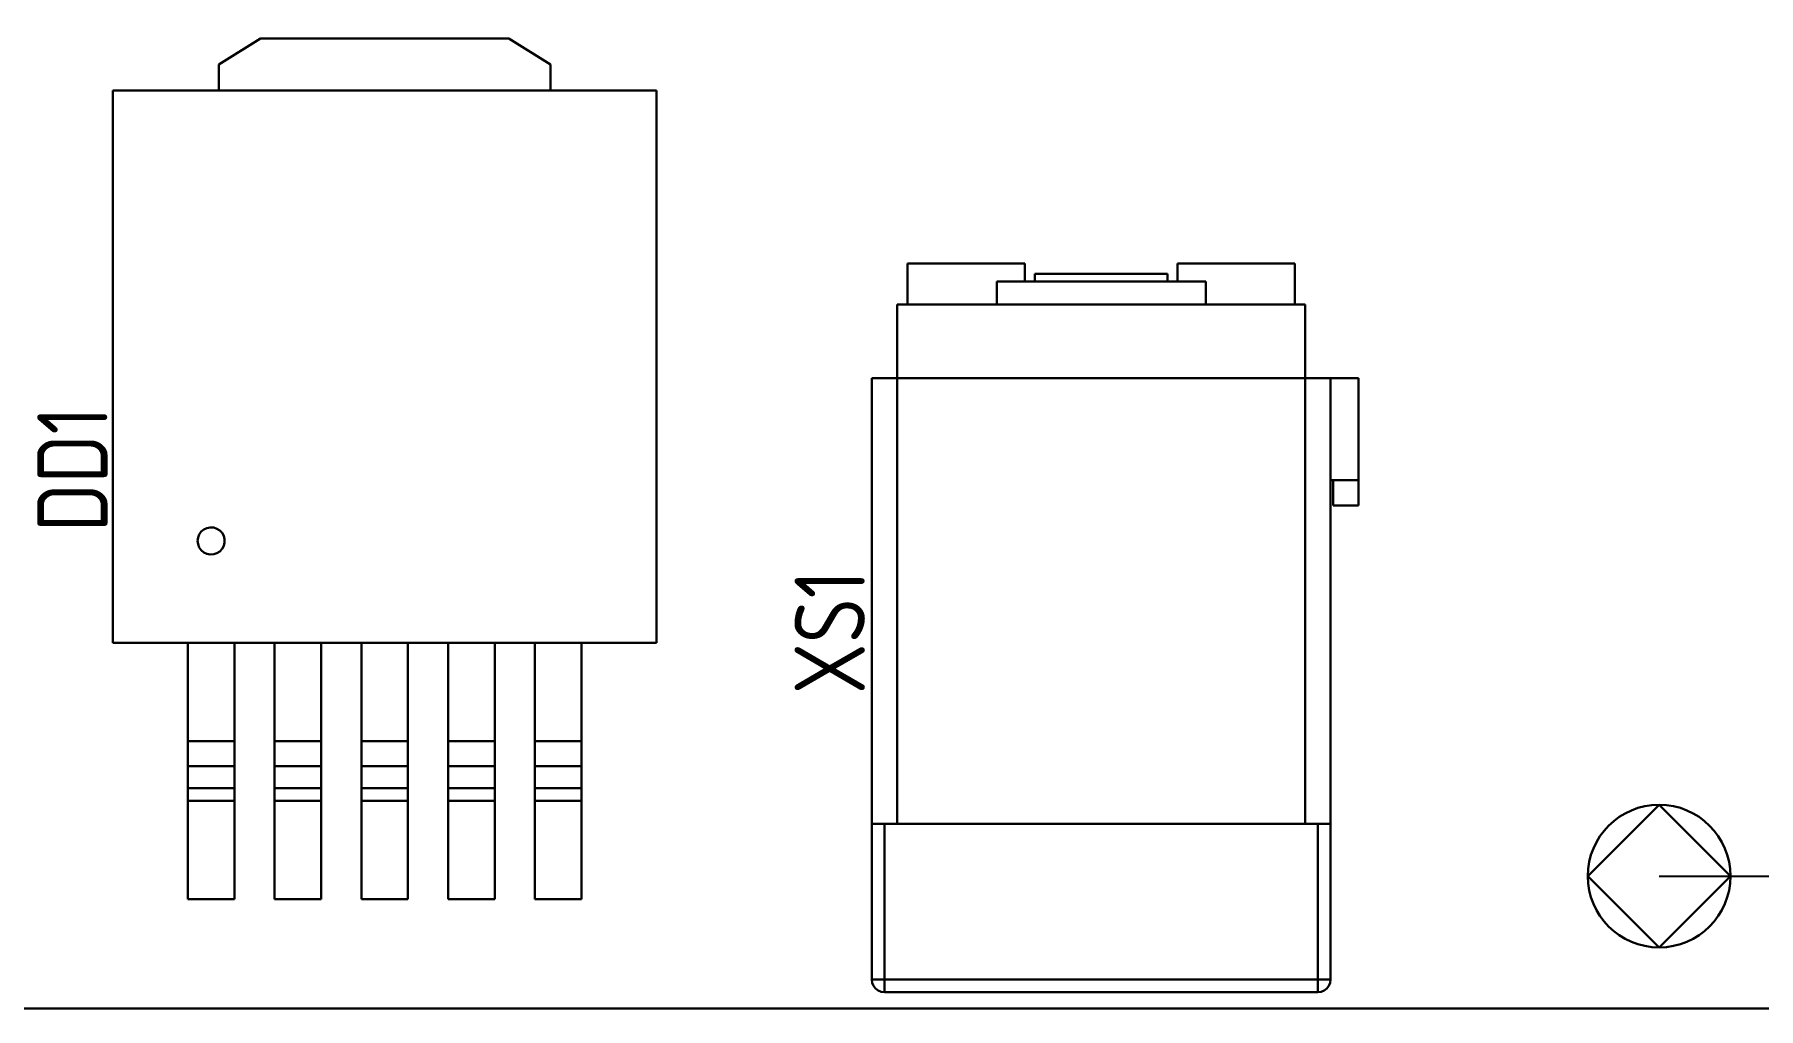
# Model space of a CAD drawing. Header units: inches. Extents: x -969 to 2045, y -594 to 12.
# Drawn here: x 1298.29 to 1332.11, y -302.13 to -283.01 of the extents above; entities that cross this region are included whole.
import ezdxf

# ---------------------------------------------------------------- set-up
doc = ezdxf.new("R2010")
doc.units = ezdxf.units.IN
doc.header["$MEASUREMENT"] = 0
doc.styles.add('GOST type A0', font='gost.TTF', dxfattribs={"height": 2.116667})
doc.dimstyles.new('GOST type A', dxfattribs={"dimtxt": 3.5, "dimasz": 3, "dimexe": 2, "dimexo": 0, "dimgap": 1, "dimtad": 1, "dimtoh": 1, "dimtxsty": 'GOST type A0', "dimcen": 0, "dimazin": 2, "dimtfac": 1, "dimtmove": 0, "dimatfit": 3, "dimfxl": 1, "dimarcsym": 0})

# ---------------------------------------------------------------- blocks, each defined once
blk = doc.blocks.new('*D46')
at = {"color": 0, "lineweight": -2, "transparency": 16777216}
for p, q in [((1330.161, -124.527), (1346.43, -124.527)), ((1344.43, -127.527), (1344.43, -296.527)), ((1330.161, -299.527), (1346.43, -299.527))]:
    blk.add_line(p, q, dxfattribs=at)
at = {"color": 0, "transparency": 16777216}
for points in [[(1343.93, -127.527), (1344.93, -127.527), (1344.43, -124.527)], [(1343.93, -296.527), (1344.93, -296.527), (1344.43, -299.527)]]:
    blk.add_solid(points, dxfattribs=at)
at = {"layer": 'DEFPOINTS', "color": 0, "transparency": 16777216}
for p in [(1330.161, -124.527), (1330.161, -299.527), (1344.43, -299.527)]:
    blk.add_point(p, dxfattribs=at)
at = {"color": 0, "transparency": 16777216, "insert": (1342.371, -212.027), "char_height": 2.1167, "attachment_point": 5, "rotation": 90, "style": 'GOST type A0'}
blk.add_mtext('175*', dxfattribs=at)

msp = doc.modelspace()

# ---------------------------------------------------------------- linework, layer by layer
at = {"color": 7, "lineweight": 30}
for p, q in [((1302.723, -283.088), (1301.91, -283.596)), ((1301.91, -283.596), (1302.723, -283.088)), ((1302.723, -283.088), (1301.91, -283.596)), ((1301.91, -283.596), (1302.723, -283.088)), ((1307.599, -283.088), (1302.723, -283.088)), ((1302.723, -283.088), (1307.599, -283.088)), ((1307.599, -283.088), (1302.723, -283.088)), ((1302.723, -283.088), (1307.599, -283.088)), ((1308.412, -283.596), (1307.599, -283.088)), ((1307.599, -283.088), (1308.412, -283.596)), ((1308.412, -283.596), (1307.599, -283.088)), ((1307.599, -283.088), (1308.412, -283.596)), ((1301.91, -283.596), (1301.91, -284.104)), ((1301.91, -283.596), (1301.91, -284.104)), ((1301.91, -283.596), (1301.91, -284.104)), ((1301.91, -283.596), (1301.91, -284.104)), ((1308.412, -284.104), (1308.412, -283.596)), ((1308.412, -283.596), (1308.412, -284.104)), ((1308.412, -284.104), (1308.412, -283.596)), ((1308.412, -283.596), (1308.412, -284.104)), ((1301.91, -284.104), (1299.827, -284.104)), ((1299.827, -284.104), (1299.827, -294.95)), ((1299.827, -284.104), (1299.827, -294.95)), ((1299.827, -284.104), (1310.495, -284.104)), ((1301.91, -284.104), (1299.827, -284.104)), ((1299.827, -284.104), (1299.827, -294.95)), ((1299.827, -284.104), (1299.827, -294.95)), ((1299.827, -284.104), (1310.495, -284.104)), ((1310.495, -284.104), (1308.412, -284.104)), ((1310.495, -284.104), (1308.412, -284.104)), ((1310.495, -294.95), (1310.495, -284.104)), ((1310.495, -284.104), (1310.495, -294.95)), ((1310.495, -294.95), (1310.495, -284.104)), ((1310.495, -284.104), (1310.495, -294.95)), ((1317.716, -287.504), (1315.416, -287.504)), ((1315.416, -287.504), (1315.416, -288.304)), ((1315.416, -287.504), (1317.716, -287.504)), ((1315.416, -287.504), (1315.416, -288.304)), ((1317.716, -287.504), (1315.416, -287.504)), ((1315.416, -287.504), (1315.416, -288.304)), ((1315.416, -287.504), (1317.716, -287.504)), ((1315.416, -287.504), (1315.416, -288.304)), ((1317.716, -287.854), (1317.716, -287.504)), ((1317.716, -287.504), (1317.716, -287.854)), ((1317.716, -287.854), (1317.716, -287.504)), ((1317.716, -287.504), (1317.716, -287.854)), ((1320.516, -287.704), (1317.916, -287.704)), ((1317.916, -287.704), (1317.916, -287.854)), ((1317.916, -287.704), (1317.916, -287.854)), ((1317.916, -287.704), (1317.96, -287.704)), ((1320.516, -287.704), (1317.916, -287.704)), ((1317.916, -287.704), (1317.916, -287.854)), ((1317.916, -287.704), (1317.916, -287.854)), ((1317.916, -287.704), (1317.96, -287.704)), ((1317.96, -287.704), (1318.09, -287.704)), ((1317.96, -287.704), (1318.09, -287.704)), ((1318.09, -287.704), (1318.297, -287.704)), ((1318.09, -287.704), (1318.297, -287.704)), ((1318.297, -287.704), (1318.566, -287.704)), ((1318.297, -287.704), (1318.566, -287.704)), ((1318.566, -287.704), (1318.879, -287.704)), ((1318.566, -287.704), (1318.879, -287.704)), ((1318.879, -287.704), (1319.216, -287.704)), ((1318.879, -287.704), (1319.216, -287.704)), ((1319.216, -287.704), (1319.552, -287.704)), ((1319.216, -287.704), (1319.552, -287.704)), ((1319.552, -287.704), (1319.866, -287.704)), ((1319.552, -287.704), (1319.866, -287.704)), ((1319.866, -287.704), (1320.135, -287.704)), ((1319.866, -287.704), (1320.135, -287.704)), ((1320.135, -287.704), (1320.342, -287.704)), ((1320.135, -287.704), (1320.342, -287.704)), ((1320.342, -287.704), (1320.472, -287.704)), ((1320.342, -287.704), (1320.472, -287.704)), ((1320.472, -287.704), (1320.516, -287.704)), ((1320.472, -287.704), (1320.516, -287.704)), ((1320.516, -287.854), (1320.516, -287.704)), ((1320.516, -287.704), (1320.516, -287.854)), ((1320.516, -287.854), (1320.516, -287.704)), ((1320.516, -287.704), (1320.516, -287.854)), ((1323.016, -287.504), (1320.716, -287.504)), ((1320.716, -287.504), (1320.716, -287.854)), ((1320.716, -287.504), (1323.016, -287.504)), ((1320.716, -287.504), (1320.716, -287.854)), ((1323.016, -287.504), (1320.716, -287.504)), ((1320.716, -287.504), (1320.716, -287.854)), ((1320.716, -287.504), (1323.016, -287.504)), ((1320.716, -287.504), (1320.716, -287.854)), ((1323.016, -288.304), (1323.016, -287.504)), ((1323.016, -287.504), (1323.016, -288.304)), ((1323.016, -288.304), (1323.016, -287.504)), ((1323.016, -287.504), (1323.016, -288.304)), ((1317.166, -287.854), (1317.166, -288.304)), ((1317.166, -287.854), (1317.236, -287.854)), ((1317.166, -287.854), (1317.166, -288.304)), ((1317.166, -287.854), (1317.236, -287.854)), ((1317.236, -287.854), (1317.441, -287.854)), ((1317.236, -287.854), (1317.441, -287.854)), ((1317.441, -287.854), (1317.766, -287.854)), ((1317.441, -287.854), (1317.766, -287.854)), ((1317.916, -287.854), (1317.716, -287.854)), ((1317.916, -287.854), (1317.716, -287.854)), ((1317.766, -287.854), (1318.191, -287.854)), ((1317.766, -287.854), (1318.191, -287.854)), ((1318.191, -287.854), (1318.685, -287.854)), ((1318.191, -287.854), (1318.685, -287.854)), ((1318.685, -287.854), (1319.216, -287.854)), ((1318.685, -287.854), (1319.216, -287.854)), ((1319.216, -287.854), (1319.747, -287.854)), ((1319.216, -287.854), (1319.747, -287.854)), ((1319.747, -287.854), (1320.241, -287.854)), ((1319.747, -287.854), (1320.241, -287.854)), ((1320.241, -287.854), (1320.666, -287.854)), ((1320.241, -287.854), (1320.666, -287.854)), ((1320.716, -287.854), (1320.516, -287.854)), ((1320.716, -287.854), (1320.516, -287.854)), ((1320.666, -287.854), (1320.991, -287.854)), ((1320.666, -287.854), (1320.991, -287.854)), ((1320.991, -287.854), (1321.196, -287.854)), ((1320.991, -287.854), (1321.196, -287.854)), ((1321.196, -287.854), (1321.266, -287.854)), ((1321.196, -287.854), (1321.266, -287.854)), ((1321.266, -287.854), (1321.266, -288.304)), ((1321.266, -287.854), (1321.266, -288.304)), ((1315.416, -288.304), (1315.216, -288.304)), ((1315.216, -288.304), (1315.216, -289.754)), ((1315.216, -289.754), (1315.216, -288.304)), ((1315.216, -288.304), (1315.25, -288.304)), ((1315.416, -288.304), (1315.216, -288.304)), ((1315.216, -288.304), (1315.216, -289.754)), ((1315.216, -289.754), (1315.216, -288.304)), ((1315.216, -288.304), (1315.25, -288.304)), ((1315.25, -288.304), (1315.352, -288.304)), ((1315.25, -288.304), (1315.352, -288.304)), ((1315.352, -288.304), (1315.52, -288.304)), ((1315.352, -288.304), (1315.52, -288.304)), ((1315.52, -288.304), (1315.752, -288.304)), ((1315.52, -288.304), (1317.166, -288.304)), ((1315.52, -288.304), (1315.752, -288.304)), ((1315.52, -288.304), (1317.166, -288.304)), ((1315.752, -288.304), (1316.043, -288.304)), ((1315.752, -288.304), (1316.043, -288.304)), ((1316.043, -288.304), (1316.388, -288.304)), ((1316.043, -288.304), (1316.388, -288.304)), ((1316.388, -288.304), (1316.781, -288.304)), ((1316.388, -288.304), (1316.781, -288.304)), ((1316.781, -288.304), (1317.216, -288.304)), ((1316.781, -288.304), (1317.216, -288.304)), ((1317.216, -288.304), (1317.685, -288.304)), ((1317.216, -288.304), (1317.685, -288.304)), ((1317.685, -288.304), (1318.181, -288.304)), ((1317.685, -288.304), (1318.181, -288.304)), ((1318.181, -288.304), (1318.694, -288.304)), ((1318.181, -288.304), (1318.694, -288.304)), ((1318.694, -288.304), (1319.216, -288.304)), ((1318.694, -288.304), (1319.216, -288.304)), ((1319.216, -288.304), (1319.738, -288.304)), ((1319.216, -288.304), (1319.738, -288.304)), ((1319.738, -288.304), (1320.251, -288.304)), ((1319.738, -288.304), (1320.251, -288.304)), ((1320.251, -288.304), (1320.747, -288.304)), ((1320.251, -288.304), (1320.747, -288.304)), ((1320.747, -288.304), (1321.216, -288.304)), ((1320.747, -288.304), (1321.216, -288.304)), ((1321.216, -288.304), (1321.651, -288.304)), ((1321.216, -288.304), (1321.651, -288.304)), ((1321.266, -288.304), (1322.911, -288.304)), ((1321.266, -288.304), (1322.911, -288.304)), ((1321.651, -288.304), (1322.044, -288.304)), ((1321.651, -288.304), (1322.044, -288.304)), ((1322.044, -288.304), (1322.389, -288.304)), ((1322.044, -288.304), (1322.389, -288.304)), ((1322.389, -288.304), (1322.68, -288.304)), ((1322.389, -288.304), (1322.68, -288.304)), ((1322.68, -288.304), (1322.911, -288.304)), ((1322.68, -288.304), (1322.911, -288.304)), ((1322.911, -288.304), (1323.08, -288.304)), ((1322.911, -288.304), (1323.08, -288.304)), ((1323.216, -288.304), (1323.016, -288.304)), ((1323.216, -288.304), (1323.016, -288.304)), ((1323.08, -288.304), (1323.182, -288.304)), ((1323.08, -288.304), (1323.182, -288.304)), ((1323.182, -288.304), (1323.216, -288.304)), ((1323.182, -288.304), (1323.216, -288.304)), ((1323.216, -289.754), (1323.216, -288.304)), ((1323.216, -289.754), (1323.216, -288.304)), ((1323.216, -289.754), (1323.216, -288.304)), ((1323.216, -289.754), (1323.216, -288.304)), ((1314.716, -289.754), (1314.716, -298.504)), ((1315.216, -289.754), (1314.716, -289.754)), ((1314.716, -298.504), (1314.716, -289.754)), ((1314.716, -289.754), (1315.216, -289.754)), ((1314.716, -289.754), (1314.716, -298.504)), ((1315.216, -289.754), (1314.716, -289.754)), ((1314.716, -298.504), (1314.716, -289.754)), ((1314.716, -289.754), (1315.216, -289.754)), ((1315.216, -289.754), (1315.25, -289.754)), ((1315.216, -298.504), (1315.216, -289.754)), ((1315.216, -289.754), (1315.25, -289.754)), ((1315.216, -289.754), (1315.25, -289.754)), ((1315.216, -298.504), (1315.216, -289.754)), ((1315.216, -289.754), (1315.25, -289.754)), ((1315.25, -289.754), (1315.352, -289.754)), ((1315.25, -289.754), (1315.352, -289.754)), ((1315.25, -289.754), (1315.352, -289.754)), ((1315.25, -289.754), (1315.352, -289.754)), ((1315.352, -289.754), (1315.52, -289.754)), ((1315.352, -289.754), (1315.52, -289.754)), ((1315.352, -289.754), (1315.52, -289.754)), ((1315.352, -289.754), (1315.52, -289.754)), ((1315.52, -289.754), (1315.752, -289.754)), ((1315.52, -289.754), (1315.752, -289.754)), ((1315.52, -289.754), (1315.752, -289.754)), ((1315.52, -289.754), (1315.752, -289.754)), ((1315.752, -289.754), (1316.043, -289.754)), ((1315.752, -289.754), (1316.043, -289.754)), ((1315.752, -289.754), (1316.043, -289.754)), ((1315.752, -289.754), (1316.043, -289.754)), ((1316.043, -289.754), (1316.388, -289.754)), ((1316.043, -289.754), (1316.388, -289.754)), ((1316.043, -289.754), (1316.388, -289.754)), ((1316.043, -289.754), (1316.388, -289.754)), ((1316.388, -289.754), (1316.781, -289.754)), ((1316.388, -289.754), (1316.781, -289.754)), ((1316.388, -289.754), (1316.781, -289.754)), ((1316.388, -289.754), (1316.781, -289.754)), ((1316.781, -289.754), (1317.216, -289.754)), ((1316.781, -289.754), (1317.216, -289.754)), ((1316.781, -289.754), (1317.216, -289.754)), ((1316.781, -289.754), (1317.216, -289.754)), ((1317.216, -289.754), (1317.685, -289.754)), ((1317.216, -289.754), (1317.685, -289.754)), ((1317.216, -289.754), (1317.685, -289.754)), ((1317.216, -289.754), (1317.685, -289.754)), ((1317.685, -289.754), (1318.181, -289.754)), ((1317.685, -289.754), (1318.181, -289.754)), ((1317.685, -289.754), (1318.181, -289.754)), ((1317.685, -289.754), (1318.181, -289.754)), ((1318.181, -289.754), (1320.251, -289.754)), ((1318.181, -289.754), (1318.694, -289.754)), ((1318.181, -289.754), (1318.694, -289.754)), ((1318.181, -289.754), (1320.251, -289.754)), ((1318.181, -289.754), (1318.694, -289.754)), ((1318.181, -289.754), (1318.694, -289.754)), ((1318.694, -289.754), (1319.216, -289.754)), ((1318.694, -289.754), (1319.216, -289.754)), ((1318.694, -289.754), (1319.216, -289.754)), ((1318.694, -289.754), (1319.216, -289.754)), ((1319.216, -289.754), (1319.738, -289.754)), ((1319.216, -289.754), (1319.738, -289.754)), ((1319.216, -289.754), (1319.738, -289.754)), ((1319.216, -289.754), (1319.738, -289.754)), ((1319.738, -289.754), (1320.251, -289.754)), ((1319.738, -289.754), (1320.251, -289.754)), ((1319.738, -289.754), (1320.251, -289.754)), ((1319.738, -289.754), (1320.251, -289.754)), ((1320.251, -289.754), (1320.747, -289.754)), ((1320.251, -289.754), (1320.747, -289.754)), ((1320.251, -289.754), (1320.747, -289.754)), ((1320.251, -289.754), (1320.747, -289.754)), ((1320.747, -289.754), (1321.216, -289.754)), ((1320.747, -289.754), (1321.216, -289.754)), ((1320.747, -289.754), (1321.216, -289.754)), ((1320.747, -289.754), (1321.216, -289.754)), ((1321.216, -289.754), (1321.651, -289.754)), ((1321.216, -289.754), (1321.651, -289.754)), ((1321.216, -289.754), (1321.651, -289.754)), ((1321.216, -289.754), (1321.651, -289.754)), ((1321.651, -289.754), (1322.044, -289.754)), ((1321.651, -289.754), (1322.044, -289.754)), ((1321.651, -289.754), (1322.044, -289.754)), ((1321.651, -289.754), (1322.044, -289.754)), ((1322.044, -289.754), (1322.389, -289.754)), ((1322.044, -289.754), (1322.389, -289.754)), ((1322.044, -289.754), (1322.389, -289.754)), ((1322.044, -289.754), (1322.389, -289.754)), ((1322.389, -289.754), (1322.68, -289.754)), ((1322.389, -289.754), (1322.68, -289.754)), ((1322.389, -289.754), (1322.68, -289.754)), ((1322.389, -289.754), (1322.68, -289.754)), ((1322.68, -289.754), (1322.911, -289.754)), ((1322.68, -289.754), (1322.911, -289.754)), ((1322.68, -289.754), (1322.911, -289.754)), ((1322.68, -289.754), (1322.911, -289.754)), ((1322.911, -289.754), (1323.08, -289.754)), ((1322.911, -289.754), (1323.08, -289.754)), ((1322.911, -289.754), (1323.08, -289.754)), ((1322.911, -289.754), (1323.08, -289.754)), ((1323.08, -289.754), (1323.182, -289.754)), ((1323.08, -289.754), (1323.182, -289.754)), ((1323.08, -289.754), (1323.182, -289.754)), ((1323.08, -289.754), (1323.182, -289.754)), ((1323.182, -289.754), (1323.216, -289.754)), ((1323.182, -289.754), (1323.216, -289.754)), ((1323.182, -289.754), (1323.216, -289.754)), ((1323.182, -289.754), (1323.216, -289.754)), ((1323.716, -289.754), (1323.216, -289.754)), ((1323.216, -298.504), (1323.216, -289.754)), ((1323.216, -289.754), (1323.716, -289.754)), ((1323.716, -289.754), (1323.216, -289.754)), ((1323.216, -298.504), (1323.216, -289.754)), ((1323.216, -289.754), (1323.716, -289.754)), ((1324.266, -289.754), (1323.716, -289.754)), ((1323.716, -298.504), (1323.716, -289.754)), ((1323.716, -289.754), (1323.858, -289.754)), ((1324.266, -289.754), (1323.716, -289.754)), ((1323.716, -298.504), (1323.716, -289.754)), ((1323.716, -289.754), (1323.858, -289.754)), ((1323.858, -289.754), (1323.991, -289.754)), ((1323.858, -289.754), (1323.991, -289.754)), ((1323.991, -289.754), (1324.105, -289.754)), ((1323.991, -289.754), (1324.105, -289.754)), ((1324.105, -289.754), (1324.192, -289.754)), ((1324.105, -289.754), (1324.192, -289.754)), ((1324.192, -289.754), (1324.247, -289.754)), ((1324.192, -289.754), (1324.247, -289.754)), ((1324.247, -289.754), (1324.266, -289.754)), ((1324.247, -289.754), (1324.266, -289.754)), ((1324.266, -291.754), (1324.266, -289.754)), ((1324.266, -289.754), (1324.266, -291.754)), ((1324.266, -291.754), (1324.266, -289.754)), ((1324.266, -289.754), (1324.266, -291.754)), ((1323.716, -298.504), (1323.716, -291.754)), ((1323.716, -291.754), (1323.766, -291.754)), ((1323.716, -291.754), (1323.858, -291.754)), ((1323.716, -298.504), (1323.716, -291.754)), ((1323.716, -291.754), (1323.766, -291.754)), ((1323.716, -291.754), (1323.858, -291.754)), ((1323.766, -291.754), (1323.766, -292.254)), ((1323.766, -291.754), (1323.766, -292.254)), ((1323.766, -291.754), (1323.766, -292.254)), ((1323.766, -291.754), (1323.766, -292.254)), ((1323.858, -291.754), (1323.991, -291.754)), ((1323.858, -291.754), (1324.247, -291.754)), ((1323.858, -291.754), (1323.991, -291.754)), ((1323.858, -291.754), (1324.247, -291.754)), ((1323.991, -291.754), (1324.105, -291.754)), ((1323.991, -291.754), (1324.105, -291.754)), ((1324.105, -291.754), (1324.192, -291.754)), ((1324.105, -291.754), (1324.192, -291.754)), ((1324.192, -291.754), (1324.247, -291.754)), ((1324.192, -291.754), (1324.247, -291.754)), ((1324.247, -291.754), (1324.266, -291.754)), ((1324.247, -291.754), (1324.266, -291.754)), ((1324.266, -292.254), (1324.266, -291.754)), ((1324.266, -291.754), (1324.266, -292.254)), ((1324.266, -292.254), (1324.266, -291.754)), ((1324.266, -291.754), (1324.266, -292.254)), ((1323.766, -292.254), (1324.266, -292.254)), ((1323.766, -292.254), (1324.266, -292.254)), ((1323.766, -292.254), (1324.266, -292.254)), ((1323.766, -292.254), (1324.266, -292.254)), ((1301.499, -292.882), (1301.523, -292.819)), ((1301.499, -292.882), (1301.523, -292.819)), ((1301.523, -292.819), (1301.563, -292.765)), ((1301.523, -292.819), (1301.563, -292.765)), ((1301.563, -292.765), (1301.614, -292.723)), ((1301.563, -292.765), (1301.614, -292.723)), ((1301.614, -292.723), (1301.675, -292.694)), ((1301.614, -292.723), (1301.675, -292.694)), ((1301.675, -292.694), (1301.74, -292.682)), ((1301.675, -292.694), (1301.74, -292.682)), ((1301.74, -292.682), (1301.807, -292.686)), ((1301.74, -292.682), (1301.807, -292.686)), ((1301.807, -292.686), (1301.871, -292.707)), ((1301.807, -292.686), (1301.871, -292.707)), ((1301.871, -292.707), (1301.927, -292.742)), ((1301.871, -292.707), (1301.927, -292.742)), ((1301.927, -292.742), (1301.973, -292.791)), ((1301.927, -292.742), (1301.973, -292.791)), ((1301.973, -292.791), (1302.005, -292.85)), ((1301.973, -292.791), (1302.005, -292.85)), ((1302.005, -292.85), (1302.022, -292.914)), ((1302.005, -292.85), (1302.022, -292.914)), ((1301.491, -292.948), (1301.499, -292.882)), ((1301.491, -292.948), (1301.499, -292.882)), ((1301.491, -292.948), (1301.499, -293.014)), ((1301.491, -292.948), (1301.499, -293.014)), ((1301.499, -293.014), (1301.523, -293.076)), ((1301.499, -293.014), (1301.523, -293.076)), ((1301.523, -293.076), (1301.563, -293.13)), ((1301.523, -293.076), (1301.563, -293.13)), ((1301.563, -293.13), (1301.614, -293.173)), ((1301.563, -293.13), (1301.614, -293.173)), ((1301.614, -293.173), (1301.675, -293.202)), ((1301.614, -293.173), (1301.675, -293.202)), ((1301.675, -293.202), (1301.74, -293.214)), ((1301.675, -293.202), (1301.74, -293.214)), ((1301.74, -293.214), (1301.807, -293.21)), ((1301.74, -293.214), (1301.807, -293.21)), ((1301.807, -293.21), (1301.871, -293.189)), ((1301.807, -293.21), (1301.871, -293.189)), ((1301.871, -293.189), (1301.927, -293.153)), ((1301.871, -293.189), (1301.927, -293.153)), ((1301.927, -293.153), (1301.973, -293.105)), ((1301.927, -293.153), (1301.973, -293.105)), ((1301.973, -293.105), (1302.005, -293.046)), ((1301.973, -293.105), (1302.005, -293.046)), ((1302.005, -293.046), (1302.022, -292.981)), ((1302.005, -293.046), (1302.022, -292.981)), ((1302.022, -292.914), (1302.022, -292.981)), ((1302.022, -292.914), (1302.022, -292.981)), ((1299.827, -294.95), (1301.3, -294.95)), ((1299.827, -294.95), (1310.495, -294.95)), ((1299.827, -294.95), (1301.3, -294.95)), ((1299.827, -294.95), (1310.495, -294.95)), ((1301.3, -294.95), (1301.3, -299.979)), ((1301.3, -294.95), (1301.3, -296.881)), ((1301.3, -294.95), (1301.3, -299.979)), ((1301.3, -294.95), (1301.3, -296.881)), ((1302.215, -294.95), (1303.002, -294.95)), ((1302.215, -299.979), (1302.215, -294.95)), ((1302.215, -294.95), (1302.215, -296.881)), ((1302.215, -294.95), (1303.002, -294.95)), ((1302.215, -299.979), (1302.215, -294.95)), ((1302.215, -294.95), (1302.215, -296.881)), ((1303.002, -294.95), (1303.002, -299.979)), ((1303.002, -294.95), (1303.002, -296.881)), ((1303.002, -294.95), (1303.002, -299.979)), ((1303.002, -294.95), (1303.002, -296.881)), ((1303.916, -299.979), (1303.916, -294.95)), ((1303.916, -294.95), (1304.704, -294.95)), ((1303.916, -294.95), (1303.916, -296.881)), ((1303.916, -299.979), (1303.916, -294.95)), ((1303.916, -294.95), (1304.704, -294.95)), ((1303.916, -294.95), (1303.916, -296.881)), ((1304.704, -294.95), (1304.704, -299.979)), ((1304.704, -294.95), (1304.704, -296.881)), ((1304.704, -294.95), (1304.704, -299.979)), ((1304.704, -294.95), (1304.704, -296.881)), ((1305.618, -299.979), (1305.618, -294.95)), ((1305.618, -294.95), (1306.406, -294.95)), ((1305.618, -294.95), (1305.618, -296.881)), ((1305.618, -299.979), (1305.618, -294.95)), ((1305.618, -294.95), (1306.406, -294.95)), ((1305.618, -294.95), (1305.618, -296.881)), ((1306.406, -294.95), (1306.406, -299.979)), ((1306.406, -294.95), (1306.406, -296.881)), ((1306.406, -294.95), (1306.406, -299.979)), ((1306.406, -294.95), (1306.406, -296.881)), ((1307.32, -299.979), (1307.32, -294.95)), ((1307.32, -294.95), (1308.107, -294.95)), ((1307.32, -294.95), (1307.32, -296.881)), ((1307.32, -299.979), (1307.32, -294.95)), ((1307.32, -294.95), (1308.107, -294.95)), ((1307.32, -294.95), (1307.32, -296.881)), ((1308.107, -294.95), (1308.107, -299.979)), ((1308.107, -294.95), (1308.107, -296.881)), ((1308.107, -294.95), (1308.107, -299.979)), ((1308.107, -294.95), (1308.107, -296.881)), ((1309.022, -299.979), (1309.022, -294.95)), ((1309.022, -294.95), (1310.495, -294.95)), ((1309.022, -294.95), (1309.022, -296.881)), ((1309.022, -299.979), (1309.022, -294.95)), ((1309.022, -294.95), (1310.495, -294.95)), ((1309.022, -294.95), (1309.022, -296.881)), ((1301.3, -296.881), (1301.3, -297.013)), ((1301.3, -296.881), (1302.215, -296.881)), ((1301.3, -296.881), (1301.3, -297.013)), ((1301.3, -296.881), (1302.215, -296.881)), ((1302.215, -296.881), (1302.215, -297.013)), ((1302.215, -296.881), (1302.215, -297.013)), ((1303.002, -296.881), (1303.002, -297.013)), ((1303.002, -296.881), (1303.916, -296.881)), ((1303.002, -296.881), (1303.002, -297.013)), ((1303.002, -296.881), (1303.916, -296.881)), ((1303.916, -296.881), (1303.916, -297.013)), ((1303.916, -296.881), (1303.916, -297.013)), ((1304.704, -296.881), (1304.704, -297.013)), ((1304.704, -296.881), (1305.618, -296.881)), ((1304.704, -296.881), (1304.704, -297.013)), ((1304.704, -296.881), (1305.618, -296.881)), ((1305.618, -296.881), (1305.618, -297.013)), ((1305.618, -296.881), (1305.618, -297.013)), ((1306.406, -296.881), (1306.406, -297.013)), ((1306.406, -296.881), (1307.32, -296.881)), ((1306.406, -296.881), (1306.406, -297.013)), ((1306.406, -296.881), (1307.32, -296.881)), ((1307.32, -296.881), (1307.32, -297.013)), ((1307.32, -296.881), (1307.32, -297.013)), ((1308.107, -296.881), (1308.107, -297.013)), ((1308.107, -296.881), (1309.022, -296.881)), ((1308.107, -296.881), (1308.107, -297.013)), ((1308.107, -296.881), (1309.022, -296.881)), ((1309.022, -296.881), (1309.022, -297.013)), ((1309.022, -296.881), (1309.022, -297.013)), ((1301.3, -297.013), (1301.3, -297.135)), ((1301.3, -297.013), (1301.3, -297.135)), ((1301.3, -297.135), (1301.3, -297.24)), ((1301.3, -297.135), (1301.3, -297.24)), ((1301.3, -297.24), (1301.3, -297.321)), ((1301.3, -297.24), (1301.3, -297.321)), ((1302.215, -297.013), (1302.215, -297.135)), ((1302.215, -297.013), (1302.215, -297.135)), ((1302.215, -297.135), (1302.215, -297.24)), ((1302.215, -297.135), (1302.215, -297.24)), ((1302.215, -297.24), (1302.215, -297.321)), ((1302.215, -297.24), (1302.215, -297.321)), ((1303.002, -297.013), (1303.002, -297.135)), ((1303.002, -297.013), (1303.002, -297.135)), ((1303.002, -297.135), (1303.002, -297.24)), ((1303.002, -297.135), (1303.002, -297.24)), ((1303.002, -297.24), (1303.002, -297.321)), ((1303.002, -297.24), (1303.002, -297.321)), ((1303.916, -297.013), (1303.916, -297.135)), ((1303.916, -297.013), (1303.916, -297.135)), ((1303.916, -297.135), (1303.916, -297.24)), ((1303.916, -297.135), (1303.916, -297.24)), ((1303.916, -297.24), (1303.916, -297.321)), ((1303.916, -297.24), (1303.916, -297.321)), ((1304.704, -297.013), (1304.704, -297.135)), ((1304.704, -297.013), (1304.704, -297.135)), ((1304.704, -297.135), (1304.704, -297.24)), ((1304.704, -297.135), (1304.704, -297.24)), ((1304.704, -297.24), (1304.704, -297.321)), ((1304.704, -297.24), (1304.704, -297.321)), ((1305.618, -297.013), (1305.618, -297.135)), ((1305.618, -297.013), (1305.618, -297.135)), ((1305.618, -297.135), (1305.618, -297.24)), ((1305.618, -297.135), (1305.618, -297.24)), ((1305.618, -297.24), (1305.618, -297.321)), ((1305.618, -297.24), (1305.618, -297.321)), ((1306.406, -297.013), (1306.406, -297.135)), ((1306.406, -297.013), (1306.406, -297.135)), ((1306.406, -297.135), (1306.406, -297.24)), ((1306.406, -297.135), (1306.406, -297.24)), ((1306.406, -297.24), (1306.406, -297.321)), ((1306.406, -297.24), (1306.406, -297.321)), ((1307.32, -297.013), (1307.32, -297.135)), ((1307.32, -297.013), (1307.32, -297.135)), ((1307.32, -297.135), (1307.32, -297.24)), ((1307.32, -297.135), (1307.32, -297.24)), ((1307.32, -297.24), (1307.32, -297.321)), ((1307.32, -297.24), (1307.32, -297.321)), ((1308.107, -297.013), (1308.107, -297.135)), ((1308.107, -297.013), (1308.107, -297.135)), ((1308.107, -297.135), (1308.107, -297.24)), ((1308.107, -297.135), (1308.107, -297.24)), ((1308.107, -297.24), (1308.107, -297.321)), ((1308.107, -297.24), (1308.107, -297.321)), ((1309.022, -297.013), (1309.022, -297.135)), ((1309.022, -297.013), (1309.022, -297.135)), ((1309.022, -297.135), (1309.022, -297.24)), ((1309.022, -297.135), (1309.022, -297.24)), ((1309.022, -297.24), (1309.022, -297.321)), ((1309.022, -297.24), (1309.022, -297.321)), ((1301.3, -297.321), (1301.3, -297.372)), ((1301.3, -297.321), (1301.3, -297.372)), ((1301.3, -297.372), (1301.3, -297.802)), ((1301.3, -297.372), (1302.215, -297.372)), ((1301.3, -297.372), (1301.3, -297.802)), ((1301.3, -297.372), (1302.215, -297.372)), ((1302.215, -297.321), (1302.215, -297.372)), ((1302.215, -297.321), (1302.215, -297.372)), ((1302.215, -297.372), (1302.215, -297.802)), ((1302.215, -297.372), (1302.215, -297.802)), ((1303.002, -297.321), (1303.002, -297.372)), ((1303.002, -297.321), (1303.002, -297.372)), ((1303.002, -297.372), (1303.002, -297.802)), ((1303.002, -297.372), (1303.916, -297.372)), ((1303.002, -297.372), (1303.002, -297.802)), ((1303.002, -297.372), (1303.916, -297.372)), ((1303.916, -297.321), (1303.916, -297.372)), ((1303.916, -297.321), (1303.916, -297.372)), ((1303.916, -297.372), (1303.916, -297.802)), ((1303.916, -297.372), (1303.916, -297.802)), ((1304.704, -297.321), (1304.704, -297.372)), ((1304.704, -297.321), (1304.704, -297.372)), ((1304.704, -297.372), (1304.704, -297.802)), ((1304.704, -297.372), (1305.618, -297.372)), ((1304.704, -297.372), (1304.704, -297.802)), ((1304.704, -297.372), (1305.618, -297.372)), ((1305.618, -297.321), (1305.618, -297.372)), ((1305.618, -297.321), (1305.618, -297.372)), ((1305.618, -297.372), (1305.618, -297.802)), ((1305.618, -297.372), (1305.618, -297.802)), ((1306.406, -297.321), (1306.406, -297.372)), ((1306.406, -297.321), (1306.406, -297.372)), ((1306.406, -297.372), (1306.406, -297.802)), ((1306.406, -297.372), (1307.32, -297.372)), ((1306.406, -297.372), (1306.406, -297.802)), ((1306.406, -297.372), (1307.32, -297.372)), ((1307.32, -297.321), (1307.32, -297.372)), ((1307.32, -297.321), (1307.32, -297.372)), ((1307.32, -297.372), (1307.32, -297.802)), ((1307.32, -297.372), (1307.32, -297.802)), ((1308.107, -297.321), (1308.107, -297.372)), ((1308.107, -297.321), (1308.107, -297.372)), ((1308.107, -297.372), (1308.107, -297.802)), ((1308.107, -297.372), (1309.022, -297.372)), ((1308.107, -297.372), (1308.107, -297.802)), ((1308.107, -297.372), (1309.022, -297.372)), ((1309.022, -297.321), (1309.022, -297.372)), ((1309.022, -297.321), (1309.022, -297.372)), ((1309.022, -297.372), (1309.022, -297.802)), ((1309.022, -297.372), (1309.022, -297.802)), ((1301.3, -297.802), (1301.3, -297.828)), ((1301.3, -297.802), (1302.215, -297.802)), ((1301.3, -297.802), (1301.3, -297.828)), ((1301.3, -297.802), (1302.215, -297.802)), ((1301.3, -297.828), (1301.3, -297.868)), ((1301.3, -297.828), (1301.3, -297.868)), ((1301.3, -297.868), (1301.3, -297.921)), ((1301.3, -297.868), (1301.3, -297.921)), ((1301.3, -297.921), (1301.3, -297.982)), ((1301.3, -297.921), (1301.3, -297.982)), ((1302.215, -297.802), (1302.215, -297.828)), ((1302.215, -297.802), (1302.215, -297.828)), ((1302.215, -297.828), (1302.215, -297.868)), ((1302.215, -297.828), (1302.215, -297.868)), ((1302.215, -297.868), (1302.215, -297.921)), ((1302.215, -297.868), (1302.215, -297.921)), ((1302.215, -297.921), (1302.215, -297.982)), ((1302.215, -297.921), (1302.215, -297.982)), ((1303.002, -297.802), (1303.002, -297.828)), ((1303.002, -297.802), (1303.916, -297.802)), ((1303.002, -297.802), (1303.002, -297.828)), ((1303.002, -297.802), (1303.916, -297.802)), ((1303.002, -297.828), (1303.002, -297.868)), ((1303.002, -297.828), (1303.002, -297.868)), ((1303.002, -297.868), (1303.002, -297.921)), ((1303.002, -297.868), (1303.002, -297.921)), ((1303.002, -297.921), (1303.002, -297.982)), ((1303.002, -297.921), (1303.002, -297.982)), ((1303.916, -297.802), (1303.916, -297.828)), ((1303.916, -297.802), (1303.916, -297.828)), ((1303.916, -297.828), (1303.916, -297.868)), ((1303.916, -297.828), (1303.916, -297.868)), ((1303.916, -297.868), (1303.916, -297.921)), ((1303.916, -297.868), (1303.916, -297.921)), ((1303.916, -297.921), (1303.916, -297.982)), ((1303.916, -297.921), (1303.916, -297.982)), ((1304.704, -297.802), (1304.704, -297.828)), ((1304.704, -297.802), (1305.618, -297.802)), ((1304.704, -297.802), (1304.704, -297.828)), ((1304.704, -297.802), (1305.618, -297.802)), ((1304.704, -297.828), (1304.704, -297.868)), ((1304.704, -297.828), (1304.704, -297.868)), ((1304.704, -297.868), (1304.704, -297.921)), ((1304.704, -297.868), (1304.704, -297.921)), ((1304.704, -297.921), (1304.704, -297.982)), ((1304.704, -297.921), (1304.704, -297.982)), ((1305.618, -297.802), (1305.618, -297.828)), ((1305.618, -297.802), (1305.618, -297.828)), ((1305.618, -297.828), (1305.618, -297.868)), ((1305.618, -297.828), (1305.618, -297.868)), ((1305.618, -297.868), (1305.618, -297.921)), ((1305.618, -297.868), (1305.618, -297.921)), ((1305.618, -297.921), (1305.618, -297.982)), ((1305.618, -297.921), (1305.618, -297.982)), ((1306.406, -297.802), (1306.406, -297.828)), ((1306.406, -297.802), (1307.32, -297.802)), ((1306.406, -297.802), (1306.406, -297.828)), ((1306.406, -297.802), (1307.32, -297.802)), ((1306.406, -297.828), (1306.406, -297.868)), ((1306.406, -297.828), (1306.406, -297.868)), ((1306.406, -297.868), (1306.406, -297.921)), ((1306.406, -297.868), (1306.406, -297.921)), ((1306.406, -297.921), (1306.406, -297.982)), ((1306.406, -297.921), (1306.406, -297.982)), ((1307.32, -297.802), (1307.32, -297.828)), ((1307.32, -297.802), (1307.32, -297.828)), ((1307.32, -297.828), (1307.32, -297.868)), ((1307.32, -297.828), (1307.32, -297.868)), ((1307.32, -297.868), (1307.32, -297.921)), ((1307.32, -297.868), (1307.32, -297.921)), ((1307.32, -297.921), (1307.32, -297.982)), ((1307.32, -297.921), (1307.32, -297.982)), ((1308.107, -297.802), (1308.107, -297.828)), ((1308.107, -297.802), (1309.022, -297.802)), ((1308.107, -297.802), (1308.107, -297.828)), ((1308.107, -297.802), (1309.022, -297.802)), ((1308.107, -297.828), (1308.107, -297.868)), ((1308.107, -297.828), (1308.107, -297.868)), ((1308.107, -297.868), (1308.107, -297.921)), ((1308.107, -297.868), (1308.107, -297.921)), ((1308.107, -297.921), (1308.107, -297.982)), ((1308.107, -297.921), (1308.107, -297.982)), ((1309.022, -297.802), (1309.022, -297.828)), ((1309.022, -297.802), (1309.022, -297.828)), ((1309.022, -297.828), (1309.022, -297.868)), ((1309.022, -297.828), (1309.022, -297.868)), ((1309.022, -297.868), (1309.022, -297.921)), ((1309.022, -297.868), (1309.022, -297.921)), ((1309.022, -297.921), (1309.022, -297.982)), ((1309.022, -297.921), (1309.022, -297.982)), ((1301.3, -297.982), (1301.3, -298.048)), ((1301.3, -297.982), (1301.3, -298.048)), ((1301.3, -298.048), (1301.3, -299.979)), ((1301.3, -298.048), (1302.215, -298.048)), ((1301.3, -298.048), (1301.3, -299.979)), ((1301.3, -298.048), (1302.215, -298.048)), ((1302.215, -297.982), (1302.215, -298.048)), ((1302.215, -297.982), (1302.215, -298.048)), ((1302.215, -298.048), (1302.215, -299.979)), ((1302.215, -298.048), (1302.215, -299.979)), ((1303.002, -297.982), (1303.002, -298.048)), ((1303.002, -297.982), (1303.002, -298.048)), ((1303.002, -298.048), (1303.002, -299.979)), ((1303.002, -298.048), (1303.916, -298.048)), ((1303.002, -298.048), (1303.002, -299.979)), ((1303.002, -298.048), (1303.916, -298.048)), ((1303.916, -297.982), (1303.916, -298.048)), ((1303.916, -297.982), (1303.916, -298.048)), ((1303.916, -298.048), (1303.916, -299.979)), ((1303.916, -298.048), (1303.916, -299.979)), ((1304.704, -297.982), (1304.704, -298.048)), ((1304.704, -297.982), (1304.704, -298.048)), ((1304.704, -298.048), (1304.704, -299.979)), ((1304.704, -298.048), (1305.618, -298.048)), ((1304.704, -298.048), (1304.704, -299.979)), ((1304.704, -298.048), (1305.618, -298.048)), ((1305.618, -297.982), (1305.618, -298.048)), ((1305.618, -297.982), (1305.618, -298.048)), ((1305.618, -298.048), (1305.618, -299.979)), ((1305.618, -298.048), (1305.618, -299.979)), ((1306.406, -297.982), (1306.406, -298.048)), ((1306.406, -297.982), (1306.406, -298.048)), ((1306.406, -298.048), (1306.406, -299.979)), ((1306.406, -298.048), (1307.32, -298.048)), ((1306.406, -298.048), (1306.406, -299.979)), ((1306.406, -298.048), (1307.32, -298.048)), ((1307.32, -297.982), (1307.32, -298.048)), ((1307.32, -297.982), (1307.32, -298.048)), ((1307.32, -298.048), (1307.32, -299.979)), ((1307.32, -298.048), (1307.32, -299.979)), ((1308.107, -297.982), (1308.107, -298.048)), ((1308.107, -297.982), (1308.107, -298.048)), ((1308.107, -298.048), (1308.107, -299.979)), ((1308.107, -298.048), (1309.022, -298.048)), ((1308.107, -298.048), (1308.107, -299.979)), ((1308.107, -298.048), (1309.022, -298.048)), ((1309.022, -297.982), (1309.022, -298.048)), ((1309.022, -297.982), (1309.022, -298.048)), ((1309.022, -298.048), (1309.022, -299.979)), ((1309.022, -298.048), (1309.022, -299.979)), ((1330.161, -298.127), (1328.761, -299.527)), ((1331.561, -299.527), (1330.161, -298.127)), ((1314.716, -298.504), (1314.716, -301.554)), ((1314.716, -298.504), (1314.724, -298.504)), ((1314.716, -301.554), (1314.716, -298.504)), ((1314.716, -298.504), (1314.716, -301.554)), ((1314.716, -298.504), (1314.724, -298.504)), ((1314.716, -301.554), (1314.716, -298.504)), ((1314.724, -298.504), (1314.749, -298.504)), ((1314.724, -298.504), (1314.966, -298.504)), ((1314.724, -298.504), (1314.749, -298.504)), ((1314.724, -298.504), (1314.966, -298.504)), ((1314.749, -298.504), (1314.789, -298.504)), ((1314.749, -298.504), (1314.789, -298.504)), ((1314.789, -298.504), (1314.841, -298.504)), ((1314.789, -298.504), (1314.841, -298.504)), ((1314.841, -298.504), (1314.901, -298.504)), ((1314.841, -298.504), (1314.901, -298.504)), ((1314.901, -298.504), (1314.966, -298.504)), ((1314.901, -298.504), (1314.966, -298.504)), ((1314.966, -298.504), (1323.466, -298.504)), ((1314.966, -301.554), (1314.966, -298.504)), ((1314.966, -298.504), (1323.466, -298.504)), ((1314.966, -301.554), (1314.966, -298.504)), ((1323.466, -298.504), (1323.531, -298.504)), ((1323.466, -298.504), (1323.707, -298.504)), ((1323.466, -301.554), (1323.466, -298.504)), ((1323.466, -298.504), (1323.531, -298.504)), ((1323.466, -298.504), (1323.707, -298.504)), ((1323.466, -301.554), (1323.466, -298.504)), ((1323.531, -298.504), (1323.591, -298.504)), ((1323.531, -298.504), (1323.591, -298.504)), ((1323.591, -298.504), (1323.643, -298.504)), ((1323.591, -298.504), (1323.643, -298.504)), ((1323.643, -298.504), (1323.682, -298.504)), ((1323.643, -298.504), (1323.682, -298.504)), ((1323.682, -298.504), (1323.707, -298.504)), ((1323.682, -298.504), (1323.707, -298.504)), ((1323.707, -298.504), (1323.716, -298.504)), ((1323.707, -298.504), (1323.716, -298.504)), ((1323.716, -301.554), (1323.716, -298.504)), ((1323.716, -301.554), (1323.716, -298.504)), ((1323.716, -301.554), (1323.716, -298.504)), ((1323.716, -301.554), (1323.716, -298.504)), ((1328.761, -299.527), (1330.161, -300.927)), ((1330.161, -300.927), (1331.561, -299.527)), ((1301.3, -299.979), (1302.215, -299.979)), ((1301.3, -299.979), (1302.215, -299.979)), ((1301.3, -299.979), (1302.215, -299.979)), ((1301.3, -299.979), (1302.215, -299.979)), ((1303.002, -299.979), (1303.916, -299.979)), ((1303.002, -299.979), (1303.916, -299.979)), ((1303.002, -299.979), (1303.916, -299.979)), ((1303.002, -299.979), (1303.916, -299.979)), ((1304.704, -299.979), (1305.618, -299.979)), ((1304.704, -299.979), (1305.618, -299.979)), ((1304.704, -299.979), (1305.618, -299.979)), ((1304.704, -299.979), (1305.618, -299.979)), ((1306.406, -299.979), (1307.32, -299.979)), ((1306.406, -299.979), (1307.32, -299.979)), ((1306.406, -299.979), (1307.32, -299.979)), ((1306.406, -299.979), (1307.32, -299.979)), ((1308.107, -299.979), (1309.022, -299.979)), ((1308.107, -299.979), (1309.022, -299.979)), ((1308.107, -299.979), (1309.022, -299.979)), ((1308.107, -299.979), (1309.022, -299.979)), ((1314.716, -301.554), (1314.724, -301.619)), ((1314.716, -301.554), (1314.724, -301.619)), ((1314.716, -301.554), (1314.724, -301.554)), ((1314.716, -301.554), (1314.724, -301.619)), ((1314.716, -301.554), (1314.724, -301.619)), ((1314.716, -301.554), (1314.724, -301.554)), ((1314.724, -301.554), (1314.749, -301.554)), ((1314.724, -301.554), (1314.749, -301.554)), ((1314.724, -301.619), (1314.749, -301.679)), ((1314.724, -301.619), (1314.749, -301.679)), ((1314.724, -301.619), (1314.749, -301.679)), ((1314.724, -301.619), (1314.749, -301.679)), ((1314.749, -301.554), (1314.789, -301.554)), ((1314.749, -301.554), (1314.789, -301.554)), ((1314.789, -301.554), (1314.841, -301.554)), ((1314.789, -301.554), (1314.841, -301.554)), ((1314.841, -301.554), (1314.901, -301.554)), ((1314.841, -301.554), (1314.901, -301.554)), ((1314.901, -301.554), (1314.966, -301.554)), ((1314.901, -301.554), (1314.966, -301.554)), ((1314.966, -301.554), (1314.966, -301.619)), ((1314.966, -301.554), (1323.466, -301.554)), ((1314.966, -301.554), (1314.966, -301.619)), ((1314.966, -301.554), (1323.466, -301.554)), ((1314.966, -301.619), (1314.966, -301.679)), ((1314.966, -301.619), (1314.966, -301.679)), ((1323.466, -301.554), (1323.531, -301.554)), ((1323.466, -301.619), (1323.466, -301.554)), ((1323.466, -301.554), (1323.531, -301.554)), ((1323.466, -301.619), (1323.466, -301.554)), ((1323.466, -301.619), (1323.466, -301.679)), ((1323.466, -301.619), (1323.466, -301.679)), ((1323.531, -301.554), (1323.591, -301.554)), ((1323.531, -301.554), (1323.591, -301.554)), ((1323.591, -301.554), (1323.643, -301.554)), ((1323.591, -301.554), (1323.643, -301.554)), ((1323.643, -301.554), (1323.682, -301.554)), ((1323.643, -301.554), (1323.682, -301.554)), ((1323.682, -301.554), (1323.707, -301.554)), ((1323.682, -301.554), (1323.707, -301.554)), ((1323.682, -301.679), (1323.707, -301.619)), ((1323.682, -301.679), (1323.707, -301.619)), ((1323.682, -301.679), (1323.707, -301.619)), ((1323.682, -301.679), (1323.707, -301.619)), ((1323.707, -301.619), (1323.716, -301.554)), ((1323.707, -301.619), (1323.716, -301.554)), ((1323.707, -301.554), (1323.716, -301.554)), ((1323.707, -301.619), (1323.716, -301.554)), ((1323.707, -301.619), (1323.716, -301.554)), ((1323.707, -301.554), (1323.716, -301.554)), ((1314.749, -301.679), (1314.789, -301.731)), ((1314.749, -301.679), (1314.789, -301.731)), ((1314.749, -301.679), (1314.789, -301.731)), ((1314.749, -301.679), (1314.789, -301.731)), ((1314.789, -301.731), (1314.841, -301.771)), ((1314.789, -301.731), (1314.841, -301.771)), ((1314.789, -301.731), (1314.841, -301.771)), ((1314.789, -301.731), (1314.841, -301.771)), ((1314.841, -301.771), (1314.901, -301.796)), ((1314.841, -301.771), (1314.901, -301.796)), ((1314.841, -301.771), (1314.901, -301.796)), ((1314.841, -301.771), (1314.901, -301.796)), ((1314.901, -301.796), (1314.966, -301.804)), ((1314.901, -301.796), (1314.966, -301.804)), ((1314.901, -301.796), (1314.966, -301.804)), ((1314.901, -301.796), (1314.966, -301.804)), ((1314.966, -301.679), (1314.966, -301.731)), ((1314.966, -301.679), (1314.966, -301.731)), ((1314.966, -301.731), (1314.966, -301.771)), ((1314.966, -301.731), (1314.966, -301.771)), ((1314.966, -301.771), (1314.966, -301.796)), ((1314.966, -301.771), (1314.966, -301.796)), ((1314.966, -301.804), (1314.966, -301.796)), ((1314.966, -301.804), (1314.966, -301.796)), ((1314.966, -301.804), (1323.466, -301.804)), ((1314.966, -301.804), (1323.466, -301.804)), ((1314.966, -301.804), (1323.466, -301.804)), ((1314.966, -301.804), (1323.466, -301.804)), ((1323.466, -301.679), (1323.466, -301.731)), ((1323.466, -301.679), (1323.466, -301.731)), ((1323.466, -301.731), (1323.466, -301.771)), ((1323.466, -301.731), (1323.466, -301.771)), ((1323.466, -301.771), (1323.466, -301.796)), ((1323.466, -301.771), (1323.466, -301.796)), ((1323.466, -301.804), (1323.531, -301.796)), ((1323.466, -301.804), (1323.531, -301.796)), ((1323.466, -301.796), (1323.466, -301.804)), ((1323.466, -301.804), (1323.531, -301.796)), ((1323.466, -301.804), (1323.531, -301.796)), ((1323.466, -301.796), (1323.466, -301.804)), ((1323.531, -301.796), (1323.591, -301.771)), ((1323.531, -301.796), (1323.591, -301.771)), ((1323.531, -301.796), (1323.591, -301.771)), ((1323.531, -301.796), (1323.591, -301.771)), ((1323.591, -301.771), (1323.643, -301.731)), ((1323.591, -301.771), (1323.643, -301.731)), ((1323.591, -301.771), (1323.643, -301.731)), ((1323.591, -301.771), (1323.643, -301.731)), ((1323.643, -301.731), (1323.682, -301.679)), ((1323.643, -301.731), (1323.682, -301.679)), ((1323.643, -301.731), (1323.682, -301.679)), ((1323.643, -301.731), (1323.682, -301.679)), ((1211.561, -302.127), (1332.661, -302.127))]:
    msp.add_line(p, q, dxfattribs=at)
for start, end in [(90, 180), (0, 90), (180, 270), (270, 0)]:
    msp.add_arc((1330.161, -299.527), 1.4, start, end, dxfattribs=at)

# ---------------------------------------------------------------- texts
at = {"color": 7, "lineweight": 30, "style": 'GOST type A0'}
for s, p in [('DD1', (1299.724, -292.774)), ('XS1', (1314.58, -295.956))]:
    msp.add_text(s, height=1.3796, rotation=90, dxfattribs=at).set_placement(p)

# ---------------------------------------------------------------- dimensions: what is measured, and where the dimension line sits
dim = msp.add_linear_dim(base=(1344.43, -299.527), p1=(1330.161, -124.527), p2=(1330.161, -299.527), angle=90, text='175*', dimstyle='GOST type A')
dim.commit()
dim.dimension.update_dxf_attribs({"geometry": '*D46', "text_midpoint": (1342.371, -212.027)})

doc.saveas('drawing.dxf')
